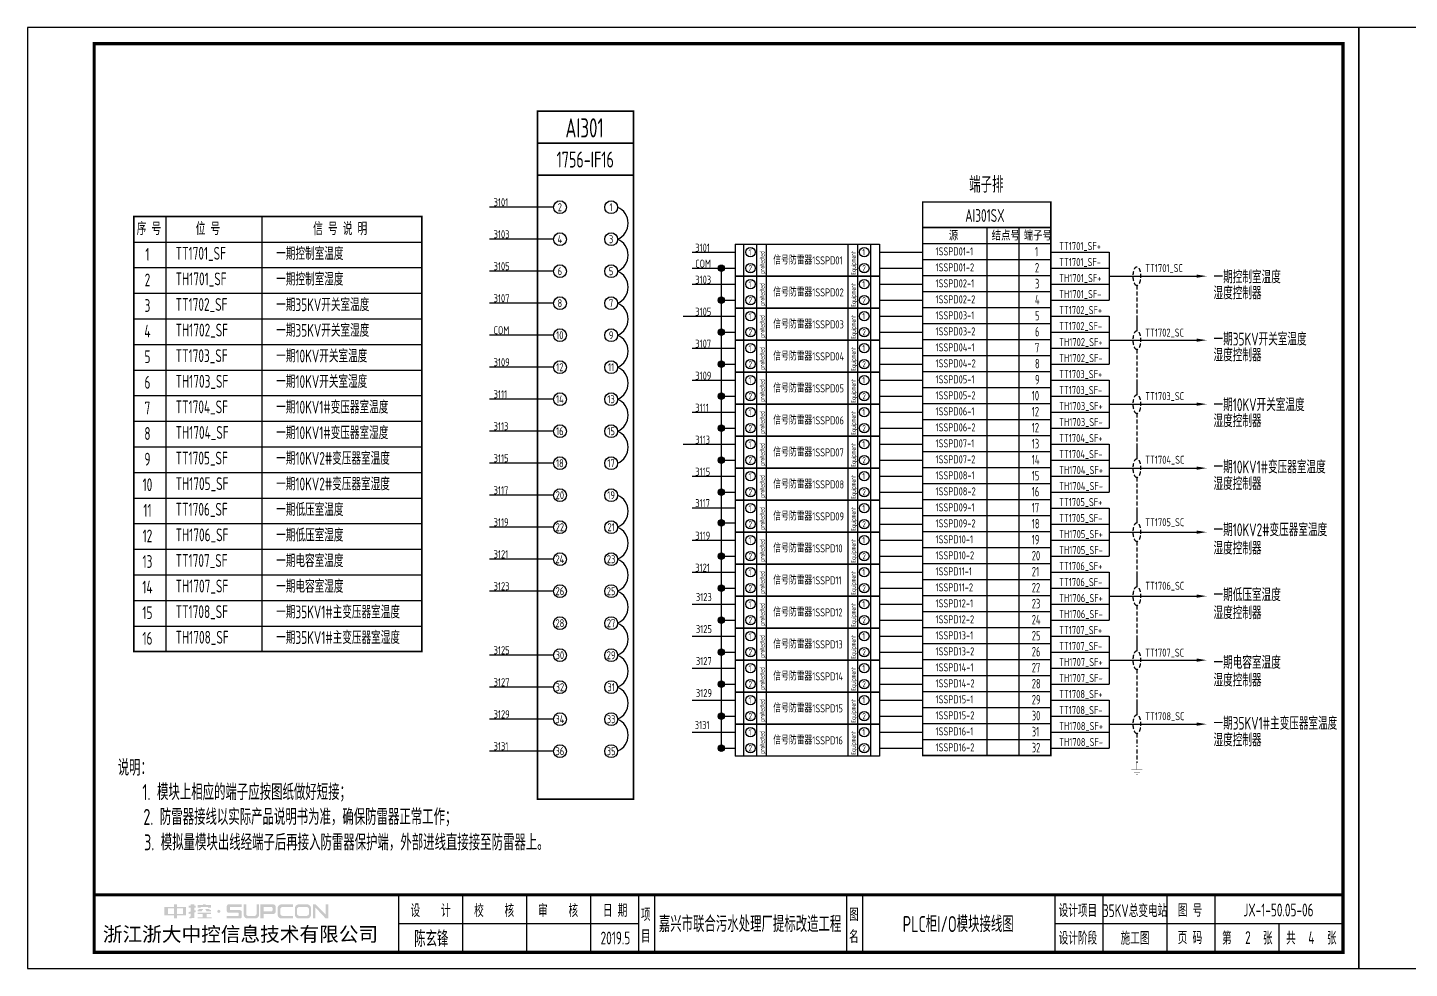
# Model space of a CAD drawing. Header units: millimetres. Extents: x 30557 to 235556, y -116603 to -73383.
# Drawn here: x 206450 to 210765, y -83245 to -80305 of the extents above; entities that cross this region are included whole.
import ezdxf
from ezdxf.enums import TextEntityAlignment as Align

# ---------------------------------------------------------------- set-up
doc = ezdxf.new("R2010")
doc.units = ezdxf.units.MM
doc.linetypes.add('DASHED2', pattern=[0.375, 0.25, -0.125])
doc.layers.add('1', color=3, linetype='Continuous')
doc.layers.add('符号层', color=3, linetype='Continuous')
doc.layers.add('_Drawing', color=7, linetype='Continuous', lineweight=25)
doc.styles.add('supcon', font='sceie.shx', dxfattribs={"width": 0.75, "height": 40, "bigfont": 'sceic.shx'})
doc.styles.add('Title', font='', dxfattribs={"height": 45})
doc.styles.get('Title').set_extended_font_data('SimHei')

# ---------------------------------------------------------------- blocks, each defined once
blk = doc.blocks.new('中控·SUPCON')
at = {"linetype": 'Continuous'}
h = blk.add_hatch(color=2, dxfattribs=at)
h.dxf.hatch_style = 1
h.paths.add_polyline_path([(34, 33), (20, 33), (20, 37), (15, 37), (15, 36), (15, 33), (0, 33), (0, 20), (13, 20), (15, 20), (15, 15), (20, 15), (20, 20), (22, 20), (34, 20)])
h.paths.add_polyline_path([(20, 30), (20, 31), (29, 31), (29, 22), (20, 22)], flags=16)
h.paths.add_polyline_path([(15, 30), (15, 22), (6, 22), (6, 31), (15, 31)], flags=16)
h.paths.add_polyline_path([(47, 32), (49, 32), (49, 35), (47, 35), (47, 37), (41, 37), (41, 35), (38, 35), (38, 32), (41, 32), (41, 25.8), (38, 25), (38, 22), (41, 22.8), (41, 18.3), (39, 17), (39, 15), (47, 16), (47, 24.5), (49, 25), (49, 28), (47, 27.5)])
h.paths.add_polyline_path([(61, 30), (55, 30), (52, 28), (52, 26), (58, 26)])
h.paths.add_polyline_path([(73, 28), (71, 28), (70, 30), (64, 30), (66, 26), (73, 26)])
h.paths.add_polyline_path([(73, 36), (64.6, 36), (64.6, 37), (60.4, 37), (60.4, 36), (52, 36), (52, 32), (56.8, 32), (56.8, 33.1), (68.2, 33.1), (68.2, 32), (73, 32)])
h.paths.add_polyline_path([(66, 22), (73, 22), (73, 24), (52, 24), (52, 22), (60, 22), (60, 17), (52, 17), (52, 15), (74, 15), (74, 17), (66, 17)])
h.paths.add_polyline_path([(82.7, 26.1, 1), (87.6, 26.1, 1)])
h.paths.add_polyline_path([(118, 28), (103.5, 28, -0.414214), (102.5, 29), (102.5, 32, -0.414214), (103.5, 33), (121, 33), (121, 37), (100.5, 37, 0.414214), (97.5, 34), (97.5, 27, 0.414214), (100.5, 24), (115, 24, -0.414214), (116, 23), (116, 20, -0.414214), (115, 19), (97.5, 19), (97.5, 15), (118, 15, 0.414214), (121, 18), (121, 25, 0.414214)])
h.paths.add_polyline_path([(128, 37), (124, 37), (124, 36), (124, 21, 0.414214), (130, 15), (142, 15, 0.414214), (148, 21), (148, 37), (144, 37), (144, 22, -0.414214), (141, 19), (131, 19, -0.414214), (128, 22)])
h.paths.add_polyline_path([(174, 26), (174, 33, 0.414214), (170, 37), (150, 37), (150, 36), (150, 15), (155, 15), (155, 22), (170, 22, 0.414214)])
h.paths.add_polyline_path([(167, 26), (155, 26), (155, 33), (167, 33, -0.414214), (169, 31), (169, 28, -0.414214)], flags=16)
h.paths.add_polyline_path([(201, 19), (185, 19, -0.414214), (181, 23), (181, 29, -0.414214), (185, 33), (201, 33), (201, 37), (183, 37, 0.414214), (177, 31), (177, 21, 0.414214), (183, 15), (201, 15)])
h.paths.add_polyline_path([(229, 21), (229, 31, 0.414214), (223, 37), (210, 37, 0.414214), (204, 31), (204, 21, 0.414214), (210, 15), (223, 15, 0.414214)])
h.paths.add_polyline_path([(207, 23), (207, 29, -0.414214), (211, 33), (222, 33, -0.414214), (226, 29), (226, 23, -0.414214), (222, 19), (211, 19, -0.414214)], flags=16)
h.paths.add_polyline_path([(236, 32.1), (252, 15), (256, 15), (256, 37), (252, 37), (252, 21), (236, 37), (232, 37), (232, 36), (232, 15), (236, 15)])
h = blk.add_hatch(color=2, dxfattribs=at)
h.dxf.hatch_style = 1
h.paths.add_polyline_path([(34, 33), (20, 33), (20, 37), (15, 37), (15, 36), (15, 33), (0, 33), (0, 20), (13, 20), (15, 20), (15, 15), (20, 15), (20, 20), (22, 20), (34, 20)])
h.paths.add_polyline_path([(20, 30), (20, 31), (29, 31), (29, 22), (20, 22)], flags=16)
h.paths.add_polyline_path([(15, 30), (15, 22), (6, 22), (6, 31), (15, 31)], flags=16)
h.paths.add_polyline_path([(47, 32), (49, 32), (49, 35), (47, 35), (47, 37), (41, 37), (41, 35), (38, 35), (38, 32), (41, 32), (41, 25.8), (38, 25), (38, 22), (41, 22.8), (41, 18.3), (39, 17), (39, 15), (47, 16), (47, 24.5), (49, 25), (49, 28), (47, 27.5)])
h.paths.add_polyline_path([(61, 30), (55, 30), (52, 28), (52, 26), (58, 26)])
h.paths.add_polyline_path([(73, 28), (71, 28), (70, 30), (64, 30), (66, 26), (73, 26)])
h.paths.add_polyline_path([(73, 36), (64.6, 36), (64.6, 37), (60.4, 37), (60.4, 36), (52, 36), (52, 32), (56.8, 32), (56.8, 33.1), (68.2, 33.1), (68.2, 32), (73, 32)])
h.paths.add_polyline_path([(66, 22), (73, 22), (73, 24), (52, 24), (52, 22), (60, 22), (60, 17), (52, 17), (52, 15), (74, 15), (74, 17), (66, 17)])
h.paths.add_polyline_path([(82.7, 26.1, 1), (87.6, 26.1, 1)])
h.paths.add_polyline_path([(118, 28), (103.5, 28, -0.414214), (102.5, 29), (102.5, 32, -0.414214), (103.5, 33), (121, 33), (121, 37), (100.5, 37, 0.414214), (97.5, 34), (97.5, 27, 0.414214), (100.5, 24), (115, 24, -0.414214), (116, 23), (116, 20, -0.414214), (115, 19), (97.5, 19), (97.5, 15), (118, 15, 0.414214), (121, 18), (121, 25, 0.414214)])
h.paths.add_polyline_path([(128, 37), (124, 37), (124, 36), (124, 21, 0.414214), (130, 15), (142, 15, 0.414214), (148, 21), (148, 37), (144, 37), (144, 22, -0.414214), (141, 19), (131, 19, -0.414214), (128, 22)])
h.paths.add_polyline_path([(174, 26), (174, 33, 0.414214), (170, 37), (150, 37), (150, 36), (150, 15), (155, 15), (155, 22), (170, 22, 0.414214)])
h.paths.add_polyline_path([(167, 26), (155, 26), (155, 33), (167, 33, -0.414214), (169, 31), (169, 28, -0.414214)], flags=16)
h.paths.add_polyline_path([(201, 19), (185, 19, -0.414214), (181, 23), (181, 29, -0.414214), (185, 33), (201, 33), (201, 37), (183, 37, 0.414214), (177, 31), (177, 21, 0.414214), (183, 15), (201, 15)])
h.paths.add_polyline_path([(229, 21), (229, 31, 0.414214), (223, 37), (210, 37, 0.414214), (204, 31), (204, 21, 0.414214), (210, 15), (223, 15, 0.414214)])
h.paths.add_polyline_path([(207, 23), (207, 29, -0.414214), (211, 33), (222, 33, -0.414214), (226, 29), (226, 23, -0.414214), (222, 19), (211, 19, -0.414214)], flags=16)
h.paths.add_polyline_path([(236, 32.1), (252, 15), (256, 15), (256, 37), (252, 37), (252, 21), (236, 37), (232, 37), (232, 36), (232, 15), (236, 15)])
h = blk.add_hatch(color=2, dxfattribs=at)
h.dxf.hatch_style = 1
h.paths.add_polyline_path([(34, 33), (20, 33), (20, 37), (15, 37), (15, 36), (15, 33), (0, 33), (0, 20), (13, 20), (15, 20), (15, 15), (20, 15), (20, 20), (22, 20), (34, 20)])
h.paths.add_polyline_path([(20, 30), (20, 31), (29, 31), (29, 22), (20, 22)], flags=16)
h.paths.add_polyline_path([(15, 30), (15, 22), (6, 22), (6, 31), (15, 31)], flags=16)
h.paths.add_polyline_path([(47, 32), (49, 32), (49, 35), (47, 35), (47, 37), (41, 37), (41, 35), (38, 35), (38, 32), (41, 32), (41, 25.8), (38, 25), (38, 22), (41, 22.8), (41, 18.3), (39, 17), (39, 15), (47, 16), (47, 24.5), (49, 25), (49, 28), (47, 27.5)])
h.paths.add_polyline_path([(61, 30), (55, 30), (52, 28), (52, 26), (58, 26)])
h.paths.add_polyline_path([(73, 28), (71, 28), (70, 30), (64, 30), (66, 26), (73, 26)])
h.paths.add_polyline_path([(73, 36), (64.6, 36), (64.6, 37), (60.4, 37), (60.4, 36), (52, 36), (52, 32), (56.8, 32), (56.8, 33.1), (68.2, 33.1), (68.2, 32), (73, 32)])
h.paths.add_polyline_path([(66, 22), (73, 22), (73, 24), (52, 24), (52, 22), (60, 22), (60, 17), (52, 17), (52, 15), (74, 15), (74, 17), (66, 17)])
h.paths.add_polyline_path([(82.7, 26.1, 1), (87.6, 26.1, 1)])
h.paths.add_polyline_path([(118, 28), (103.5, 28, -0.414214), (102.5, 29), (102.5, 32, -0.414214), (103.5, 33), (121, 33), (121, 37), (100.5, 37, 0.414214), (97.5, 34), (97.5, 27, 0.414214), (100.5, 24), (115, 24, -0.414214), (116, 23), (116, 20, -0.414214), (115, 19), (97.5, 19), (97.5, 15), (118, 15, 0.414214), (121, 18), (121, 25, 0.414214)])
h.paths.add_polyline_path([(128, 37), (124, 37), (124, 36), (124, 21, 0.414214), (130, 15), (142, 15, 0.414214), (148, 21), (148, 37), (144, 37), (144, 22, -0.414214), (141, 19), (131, 19, -0.414214), (128, 22)])
h.paths.add_polyline_path([(174, 26), (174, 33, 0.414214), (170, 37), (150, 37), (150, 36), (150, 15), (155, 15), (155, 22), (170, 22, 0.414214)])
h.paths.add_polyline_path([(167, 26), (155, 26), (155, 33), (167, 33, -0.414214), (169, 31), (169, 28, -0.414214)], flags=16)
h.paths.add_polyline_path([(201, 19), (185, 19, -0.414214), (181, 23), (181, 29, -0.414214), (185, 33), (201, 33), (201, 37), (183, 37, 0.414214), (177, 31), (177, 21, 0.414214), (183, 15), (201, 15)])
h.paths.add_polyline_path([(229, 21), (229, 31, 0.414214), (223, 37), (210, 37, 0.414214), (204, 31), (204, 21, 0.414214), (210, 15), (223, 15, 0.414214)])
h.paths.add_polyline_path([(207, 23), (207, 29, -0.414214), (211, 33), (222, 33, -0.414214), (226, 29), (226, 23, -0.414214), (222, 19), (211, 19, -0.414214)], flags=16)
h.paths.add_polyline_path([(236, 32.1), (252, 15), (256, 15), (256, 37), (252, 37), (252, 21), (236, 37), (232, 37), (232, 36), (232, 15), (236, 15)])
h = blk.add_hatch(color=2, dxfattribs=at)
h.dxf.hatch_style = 1
h.paths.add_polyline_path([(34, 33), (20, 33), (20, 37), (15, 37), (15, 36), (15, 33), (0, 33), (0, 20), (13, 20), (15, 20), (15, 15), (20, 15), (20, 20), (22, 20), (34, 20)])
h.paths.add_polyline_path([(20, 30), (20, 31), (29, 31), (29, 22), (20, 22)], flags=16)
h.paths.add_polyline_path([(15, 30), (15, 22), (6, 22), (6, 31), (15, 31)], flags=16)
h.paths.add_polyline_path([(47, 32), (49, 32), (49, 35), (47, 35), (47, 37), (41, 37), (41, 35), (38, 35), (38, 32), (41, 32), (41, 25.8), (38, 25), (38, 22), (41, 22.8), (41, 18.3), (39, 17), (39, 15), (47, 16), (47, 24.5), (49, 25), (49, 28), (47, 27.5)])
h.paths.add_polyline_path([(61, 30), (55, 30), (52, 28), (52, 26), (58, 26)])
h.paths.add_polyline_path([(73, 28), (71, 28), (70, 30), (64, 30), (66, 26), (73, 26)])
h.paths.add_polyline_path([(73, 36), (64.6, 36), (64.6, 37), (60.4, 37), (60.4, 36), (52, 36), (52, 32), (56.8, 32), (56.8, 33.1), (68.2, 33.1), (68.2, 32), (73, 32)])
h.paths.add_polyline_path([(66, 22), (73, 22), (73, 24), (52, 24), (52, 22), (60, 22), (60, 17), (52, 17), (52, 15), (74, 15), (74, 17), (66, 17)])
h.paths.add_polyline_path([(82.7, 26.1, 1), (87.6, 26.1, 1)])
h.paths.add_polyline_path([(118, 28), (103.5, 28, -0.414214), (102.5, 29), (102.5, 32, -0.414214), (103.5, 33), (121, 33), (121, 37), (100.5, 37, 0.414214), (97.5, 34), (97.5, 27, 0.414214), (100.5, 24), (115, 24, -0.414214), (116, 23), (116, 20, -0.414214), (115, 19), (97.5, 19), (97.5, 15), (118, 15, 0.414214), (121, 18), (121, 25, 0.414214)])
h.paths.add_polyline_path([(128, 37), (124, 37), (124, 36), (124, 21, 0.414214), (130, 15), (142, 15, 0.414214), (148, 21), (148, 37), (144, 37), (144, 22, -0.414214), (141, 19), (131, 19, -0.414214), (128, 22)])
h.paths.add_polyline_path([(174, 26), (174, 33, 0.414214), (170, 37), (150, 37), (150, 36), (150, 15), (155, 15), (155, 22), (170, 22, 0.414214)])
h.paths.add_polyline_path([(167, 26), (155, 26), (155, 33), (167, 33, -0.414214), (169, 31), (169, 28, -0.414214)], flags=16)
h.paths.add_polyline_path([(201, 19), (185, 19, -0.414214), (181, 23), (181, 29, -0.414214), (185, 33), (201, 33), (201, 37), (183, 37, 0.414214), (177, 31), (177, 21, 0.414214), (183, 15), (201, 15)])
h.paths.add_polyline_path([(229, 21), (229, 31, 0.414214), (223, 37), (210, 37, 0.414214), (204, 31), (204, 21, 0.414214), (210, 15), (223, 15, 0.414214)])
h.paths.add_polyline_path([(207, 23), (207, 29, -0.414214), (211, 33), (222, 33, -0.414214), (226, 29), (226, 23, -0.414214), (222, 19), (211, 19, -0.414214)], flags=16)
h.paths.add_polyline_path([(236, 32.1), (252, 15), (256, 15), (256, 37), (252, 37), (252, 21), (236, 37), (232, 37), (232, 36), (232, 15), (236, 15)])
h = blk.add_hatch(color=2, dxfattribs=at)
h.dxf.hatch_style = 1
h.paths.add_polyline_path([(34, 33), (20, 33), (20, 37), (15, 37), (15, 36), (15, 33), (0, 33), (0, 20), (13, 20), (15, 20), (15, 15), (20, 15), (20, 20), (22, 20), (34, 20)])
h.paths.add_polyline_path([(20, 30), (20, 31), (29, 31), (29, 22), (20, 22)], flags=16)
h.paths.add_polyline_path([(15, 30), (15, 22), (6, 22), (6, 31), (15, 31)], flags=16)
h.paths.add_polyline_path([(47, 32), (49, 32), (49, 35), (47, 35), (47, 37), (41, 37), (41, 35), (38, 35), (38, 32), (41, 32), (41, 25.8), (38, 25), (38, 22), (41, 22.8), (41, 18.3), (39, 17), (39, 15), (47, 16), (47, 24.5), (49, 25), (49, 28), (47, 27.5)])
h.paths.add_polyline_path([(61, 30), (55, 30), (52, 28), (52, 26), (58, 26)])
h.paths.add_polyline_path([(73, 28), (71, 28), (70, 30), (64, 30), (66, 26), (73, 26)])
h.paths.add_polyline_path([(73, 36), (64.6, 36), (64.6, 37), (60.4, 37), (60.4, 36), (52, 36), (52, 32), (56.8, 32), (56.8, 33.1), (68.2, 33.1), (68.2, 32), (73, 32)])
h.paths.add_polyline_path([(66, 22), (73, 22), (73, 24), (52, 24), (52, 22), (60, 22), (60, 17), (52, 17), (52, 15), (74, 15), (74, 17), (66, 17)])
h.paths.add_polyline_path([(82.7, 26.1, 1), (87.6, 26.1, 1)])
h.paths.add_polyline_path([(118, 28), (103.5, 28, -0.414214), (102.5, 29), (102.5, 32, -0.414214), (103.5, 33), (121, 33), (121, 37), (100.5, 37, 0.414214), (97.5, 34), (97.5, 27, 0.414214), (100.5, 24), (115, 24, -0.414214), (116, 23), (116, 20, -0.414214), (115, 19), (97.5, 19), (97.5, 15), (118, 15, 0.414214), (121, 18), (121, 25, 0.414214)])
h.paths.add_polyline_path([(128, 37), (124, 37), (124, 36), (124, 21, 0.414214), (130, 15), (142, 15, 0.414214), (148, 21), (148, 37), (144, 37), (144, 22, -0.414214), (141, 19), (131, 19, -0.414214), (128, 22)])
h.paths.add_polyline_path([(174, 26), (174, 33, 0.414214), (170, 37), (150, 37), (150, 36), (150, 15), (155, 15), (155, 22), (170, 22, 0.414214)])
h.paths.add_polyline_path([(167, 26), (155, 26), (155, 33), (167, 33, -0.414214), (169, 31), (169, 28, -0.414214)], flags=16)
h.paths.add_polyline_path([(201, 19), (185, 19, -0.414214), (181, 23), (181, 29, -0.414214), (185, 33), (201, 33), (201, 37), (183, 37, 0.414214), (177, 31), (177, 21, 0.414214), (183, 15), (201, 15)])
h.paths.add_polyline_path([(229, 21), (229, 31, 0.414214), (223, 37), (210, 37, 0.414214), (204, 31), (204, 21, 0.414214), (210, 15), (223, 15, 0.414214)])
h.paths.add_polyline_path([(207, 23), (207, 29, -0.414214), (211, 33), (222, 33, -0.414214), (226, 29), (226, 23, -0.414214), (222, 19), (211, 19, -0.414214)], flags=16)
h.paths.add_polyline_path([(236, 32.1), (252, 15), (256, 15), (256, 37), (252, 37), (252, 21), (236, 37), (232, 37), (232, 36), (232, 15), (236, 15)])
h = blk.add_hatch(color=2, dxfattribs=at)
h.dxf.hatch_style = 1
h.paths.add_polyline_path([(34, 33), (20, 33), (20, 37), (15, 37), (15, 36), (15, 33), (0, 33), (0, 20), (13, 20), (15, 20), (15, 15), (20, 15), (20, 20), (22, 20), (34, 20)])
h.paths.add_polyline_path([(20, 30), (20, 31), (29, 31), (29, 22), (20, 22)], flags=16)
h.paths.add_polyline_path([(15, 30), (15, 22), (6, 22), (6, 31), (15, 31)], flags=16)
h.paths.add_polyline_path([(47, 32), (49, 32), (49, 35), (47, 35), (47, 37), (41, 37), (41, 35), (38, 35), (38, 32), (41, 32), (41, 25.8), (38, 25), (38, 22), (41, 22.8), (41, 18.3), (39, 17), (39, 15), (47, 16), (47, 24.5), (49, 25), (49, 28), (47, 27.5)])
h.paths.add_polyline_path([(61, 30), (55, 30), (52, 28), (52, 26), (58, 26)])
h.paths.add_polyline_path([(73, 28), (71, 28), (70, 30), (64, 30), (66, 26), (73, 26)])
h.paths.add_polyline_path([(73, 36), (64.6, 36), (64.6, 37), (60.4, 37), (60.4, 36), (52, 36), (52, 32), (56.8, 32), (56.8, 33.1), (68.2, 33.1), (68.2, 32), (73, 32)])
h.paths.add_polyline_path([(66, 22), (73, 22), (73, 24), (52, 24), (52, 22), (60, 22), (60, 17), (52, 17), (52, 15), (74, 15), (74, 17), (66, 17)])
h.paths.add_polyline_path([(82.7, 26.1, 1), (87.6, 26.1, 1)])
h.paths.add_polyline_path([(118, 28), (103.5, 28, -0.414214), (102.5, 29), (102.5, 32, -0.414214), (103.5, 33), (121, 33), (121, 37), (100.5, 37, 0.414214), (97.5, 34), (97.5, 27, 0.414214), (100.5, 24), (115, 24, -0.414214), (116, 23), (116, 20, -0.414214), (115, 19), (97.5, 19), (97.5, 15), (118, 15, 0.414214), (121, 18), (121, 25, 0.414214)])
h.paths.add_polyline_path([(128, 37), (124, 37), (124, 36), (124, 21, 0.414214), (130, 15), (142, 15, 0.414214), (148, 21), (148, 37), (144, 37), (144, 22, -0.414214), (141, 19), (131, 19, -0.414214), (128, 22)])
h.paths.add_polyline_path([(174, 26), (174, 33, 0.414214), (170, 37), (150, 37), (150, 36), (150, 15), (155, 15), (155, 22), (170, 22, 0.414214)])
h.paths.add_polyline_path([(167, 26), (155, 26), (155, 33), (167, 33, -0.414214), (169, 31), (169, 28, -0.414214)], flags=16)
h.paths.add_polyline_path([(201, 19), (185, 19, -0.414214), (181, 23), (181, 29, -0.414214), (185, 33), (201, 33), (201, 37), (183, 37, 0.414214), (177, 31), (177, 21, 0.414214), (183, 15), (201, 15)])
h.paths.add_polyline_path([(229, 21), (229, 31, 0.414214), (223, 37), (210, 37, 0.414214), (204, 31), (204, 21, 0.414214), (210, 15), (223, 15, 0.414214)])
h.paths.add_polyline_path([(207, 23), (207, 29, -0.414214), (211, 33), (222, 33, -0.414214), (226, 29), (226, 23, -0.414214), (222, 19), (211, 19, -0.414214)], flags=16)
h.paths.add_polyline_path([(236, 32.1), (252, 15), (256, 15), (256, 37), (252, 37), (252, 21), (236, 37), (232, 37), (232, 36), (232, 15), (236, 15)])
blk = doc.blocks.new('supcon图框')
at = {"linetype": 'Continuous'}
for p, q in [((6145.7, 4361.7), (1987.7, 4361.7)), ((1987.7, 4361.7), (1987.7, 1421.7)), ((6145.7, 1421.7), (6145.7, 4361.7)), ((1987.7, 1421.7), (6145.7, 1421.7))]:
    blk.add_line(p, q, dxfattribs=at)
for p, q in [((3145.7, 1651.7), (3145.7, 1471.7)), ((3345.7, 1651.7), (3345.7, 1471.7)), ((3545.7, 1651.7), (3545.7, 1471.7)), ((3745.7, 1651.7), (3745.7, 1471.7)), ((3895.7, 1651.7), (3895.7, 1471.7)), ((3945.7, 1651.7), (3945.7, 1471.7)), ((4545.7, 1651.7), (4545.7, 1471.7)), ((4595.7, 1651.7), (4595.7, 1471.7)), ((5195.7, 1651.7), (5195.7, 1471.7)), ((5345.7, 1651.7), (5345.7, 1471.7)), ((5545.7, 1651.7), (5545.7, 1471.7)), ((5695.7, 1651.7), (5695.7, 1471.7)), ((3145.7, 1561.7), (3895.7, 1561.7)), ((5195.7, 1561.7), (6095.7, 1561.7)), ((5895.7, 1561.7), (5895.7, 1471.7))]:
    blk.add_line(p, q)
at = {"linetype": 'Continuous', "const_width": 10}
blk.add_lwpolyline([(2195.7, 4311.7), (6095.7, 4311.7), (6095.7, 1471.7), (2195.7, 1471.7)], close=True, dxfattribs=at)
blk.add_lwpolyline([(2195.7, 1651.7), (6095.7, 1651.7)], dxfattribs=at)
at = {"linetype": 'Continuous', "xscale": 2, "yscale": 2, "zscale": 2}
blk.add_blockref('中控·SUPCON', (2414.6, 1547.7), dxfattribs=at)
at = {"style": 'supcon', "width": 0.75}
for s, p in [('设    计', (3246.2, 1604.2)), ('校    核', (3444.8, 1604.2)), ('审    核', (3644.5, 1604.2)), ('日 期', (3822.5, 1604.2)), ('项', (3918.2, 1590.7)), ('图', (4568.2, 1590.7)), ('设计项目', (5268, 1604.2)), ('图 号', (5618, 1604.2)), ('目', (3918.2, 1522.9)), ('名', (4568.2, 1522.9)), ('设计阶段', (5268, 1518.1)), ('施工图', (5446.5, 1518.1)), ('页 码', (5618, 1518.1)), ('第      张', (5797, 1518.1)), ('共      张', (5997, 1518.1))]:
    blk.add_text(s, height=40, dxfattribs=at).set_placement(p, align=Align.MIDDLE)
at = {"style": 'Title'}
blk.add_text('浙江浙大中控信息技术有限公司', height=45, dxfattribs=at).set_placement((2222.8, 1506.2))
blk = doc.blocks.new('1756-IF16')
at = {"linetype": 'Continuous'}
for p, q in [((13051, 13529.7), (12851, 13529.7)), ((13051, 13429.7), (12851, 13429.7)), ((13051, 13329.7), (12851, 13329.7)), ((13051, 13229.7), (12851, 13229.7)), ((13051, 13129.7), (12851, 13129.7)), ((13051, 13029.7), (12851, 13029.7)), ((13051, 12929.7), (12851, 12929.7)), ((13051, 12829.7), (12851, 12829.7)), ((13051, 12729.7), (12851, 12729.7)), ((13051, 12629.7), (12851, 12629.7)), ((13051, 12529.7), (12851, 12529.7)), ((13051, 12429.7), (12851, 12429.7)), ((13051, 12329.7), (12851, 12329.7)), ((13051, 12129.7), (12851, 12129.7)), ((13051, 12029.7), (12851, 12029.7)), ((13051, 11929.7), (12851, 11929.7)), ((13051, 11829.7), (12851, 11829.7))]:
    blk.add_line(p, q, dxfattribs=at)
at = {"linetype": 'Continuous', "const_width": 5}
blk.add_lwpolyline([(13001, 13829.7), (13301, 13829.7), (13301, 11679.7), (13001, 11679.7)], close=True, dxfattribs=at)
for points in [[(13001, 13729.7), (13301, 13729.7)], [(13001, 13629.7), (13301, 13629.7)]]:
    blk.add_lwpolyline(points, dxfattribs=at)
at = {"lineweight": -3}
for centre in [(13071, 13529.7), (13231, 13529.7), (13071, 13429.7), (13231, 13429.7), (13071, 13329.7), (13231, 13329.7), (13071, 13229.7), (13231, 13229.7), (13071, 13129.7), (13231, 13129.7), (13071, 13029.7), (13231, 13029.7), (13071, 12929.7), (13231, 12929.7), (13071, 12829.7), (13231, 12829.7), (13071, 12729.7), (13231, 12729.7), (13071, 12629.7), (13231, 12629.7), (13071, 12529.7), (13231, 12529.7), (13071, 12429.7), (13231, 12429.7), (13071, 12329.7), (13231, 12329.7), (13071, 12229.7), (13231, 12229.7), (13071, 12129.7), (13231, 12129.7), (13071, 12029.7), (13231, 12029.7), (13071, 11929.7), (13231, 11929.7), (13071, 11829.7), (13231, 11829.7)]:
    blk.add_circle(centre, 20, dxfattribs=at)
at = {"color": 2, "linetype": 'Continuous'}
for centre in [(13229.6, 13479.7), (13229.6, 13379.7), (13229.6, 13279.7), (13229.6, 13179.7), (13229.6, 13079.7), (13229.6, 12979.7), (13229.6, 12879.7), (13229.6, 12779.7), (13229.6, 12579.7), (13229.6, 12479.7), (13229.6, 12379.7), (13229.6, 12279.7), (13229.6, 12179.7), (13229.6, 12079.7), (13229.6, 11979.7), (13229.6, 11879.7)]:
    blk.add_arc(centre, 54.4, 293.2371, 66.7629, dxfattribs=at)
at = {"color": 7, "style": 'supcon', "width": 0.75}
blk.add_text('1756-IF16', height=50, dxfattribs=at).set_placement((13150.1, 13678.7), align=Align.MIDDLE)
at = {"style": 'supcon', "width": 0.75}
for s, p in [('2', (13070.8, 13529.7)), ('1', (13230.8, 13529.7)), ('4', (13070.8, 13429.7)), ('3', (13230.8, 13429.7)), ('6', (13070.8, 13329.7)), ('5', (13230.8, 13329.7)), ('8', (13070.8, 13229.7)), ('7', (13230.8, 13229.7)), ('10', (13070.8, 13129.7)), ('9', (13230.8, 13129.7)), ('12', (13070.8, 13029.7)), ('11', (13230.8, 13029.7)), ('14', (13070.8, 12929.7)), ('13', (13230.8, 12929.7)), ('16', (13070.8, 12829.7)), ('15', (13230.8, 12829.7)), ('18', (13070.8, 12729.7)), ('17', (13230.8, 12729.7)), ('20', (13070.8, 12629.7)), ('19', (13230.8, 12629.7)), ('22', (13070.8, 12529.7)), ('21', (13230.8, 12529.7)), ('24', (13070.8, 12429.7)), ('23', (13230.8, 12429.7)), ('26', (13070.8, 12329.7)), ('25', (13230.8, 12329.7)), ('28', (13070.8, 12229.7)), ('27', (13230.8, 12229.7)), ('30', (13070.8, 12129.7)), ('29', (13230.8, 12129.7)), ('32', (13070.8, 12029.7)), ('31', (13230.8, 12029.7)), ('34', (13070.8, 11929.7)), ('33', (13230.8, 11929.7)), ('36', (13070.8, 11829.7)), ('35', (13230.8, 11829.7))]:
    blk.add_text(s, height=25, dxfattribs=at).set_placement(p, align=Align.MIDDLE)
blk = doc.blocks.new('AI端子接线表')
at = {"lineweight": -3}
for p, q in [((20305.1, 13539.7), (20305.1, 11889.7)), ((20405.1, 13539.7), (20405.1, 11889.7)), ((20105.1, 13489.7), (20505.1, 13489.7)), ((20105.1, 13439.7), (20505.1, 13439.7)), ((20105.1, 13389.7), (20505.1, 13389.7)), ((20105.1, 13339.7), (20505.1, 13339.7)), ((20105.1, 13289.7), (20505.1, 13289.7)), ((20105.1, 13239.7), (20505.1, 13239.7)), ((20105.1, 13189.7), (20505.1, 13189.7)), ((20105.1, 13139.7), (20505.1, 13139.7)), ((20105.1, 13089.7), (20505.1, 13089.7)), ((20105.1, 13039.7), (20505.1, 13039.7)), ((20105.1, 12989.7), (20505.1, 12989.7)), ((20105.1, 12939.7), (20505.1, 12939.7)), ((20105.1, 12889.7), (20505.1, 12889.7)), ((20105.1, 12839.7), (20505.1, 12839.7)), ((20105.1, 12789.7), (20505.1, 12789.7)), ((20105.1, 12739.7), (20505.1, 12739.7)), ((20105.1, 12689.7), (20505.1, 12689.7)), ((20105.1, 12639.7), (20505.1, 12639.7)), ((20105.1, 12589.7), (20505.1, 12589.7)), ((20105.1, 12539.7), (20505.1, 12539.7)), ((20105.1, 12489.7), (20505.1, 12489.7)), ((20105.1, 12439.7), (20505.1, 12439.7)), ((20105.1, 12389.7), (20505.1, 12389.7)), ((20105.1, 12339.7), (20505.1, 12339.7)), ((20105.1, 12289.7), (20505.1, 12289.7)), ((20105.1, 12239.7), (20505.1, 12239.7)), ((20105.1, 12189.7), (20505.1, 12189.7)), ((20105.1, 12139.7), (20505.1, 12139.7)), ((20105.1, 12089.7), (20505.1, 12089.7)), ((20105.1, 12039.7), (20505.1, 12039.7)), ((20105.1, 11989.7), (20505.1, 11989.7)), ((20105.1, 11939.7), (20505.1, 11939.7))]:
    blk.add_line(p, q, dxfattribs=at)
at = {"lineweight": -3, "const_width": 5}
blk.add_lwpolyline([(20105.1, 13619.7), (20105.1, 11889.7), (20505.1, 11889.7), (20505.1, 13619.7)], close=True, dxfattribs=at)
blk.add_lwpolyline([(20105.1, 13539.7), (20505.1, 13539.7)], dxfattribs=at)
at = {"color": 7, "style": 'supcon', "width": 0.75}
for s, p in [('源', (20186.9, 13499.5)), ('结点号', (20320.7, 13499.5)), ('端子号', (20420.8, 13499.5)), ('1', (20455.9, 13449.5)), ('2', (20455.9, 13399.5)), ('3', (20455.9, 13349.5)), ('4', (20455.9, 13299.5)), ('5', (20455.9, 13249.5)), ('6', (20455.9, 13199.5)), ('7', (20455.9, 13149.5)), ('8', (20455.9, 13099.5)), ('9', (20455.9, 13049.5)), ('10', (20445.9, 12999.5)), ('12', (20445.9, 12949.5)), ('12', (20445.9, 12899.5)), ('13', (20445.9, 12849.5)), ('14', (20445.9, 12799.5)), ('15', (20445.9, 12749.5)), ('16', (20445.9, 12699.5)), ('17', (20445.9, 12649.5)), ('18', (20445.9, 12599.5)), ('19', (20445.9, 12549.5)), ('20', (20445.9, 12499.5)), ('21', (20445.9, 12449.5)), ('22', (20445.9, 12399.5)), ('23', (20445.9, 12349.5)), ('24', (20445.9, 12299.5)), ('25', (20445.9, 12249.5)), ('26', (20445.9, 12199.5)), ('27', (20445.9, 12149.5)), ('28', (20445.9, 12099.5)), ('29', (20445.9, 12049.5)), ('30', (20445.9, 11999.5)), ('31', (20445.9, 11949.5)), ('32', (20445.9, 11899.5))]:
    blk.add_text(s, height=30, dxfattribs=at).set_placement(p)
blk = doc.blocks.new('信号防雷接线')
at = {"linetype": 'Continuous'}
for p, q in [((19158.5, -5001.2), (19608.5, -5001.2)), ((19158.5, -5001.2), (19158.5, -5101.2)), ((19184.9, -5101.2), (19184.9, -5001.2)), ((19225.7, -5101.2), (19225.7, -5001.2)), ((19256.2, -5101.2), (19256.2, -5001.2)), ((19510.9, -5101.2), (19510.9, -5001.2)), ((19541.4, -5101.2), (19541.4, -5001.2)), ((19582.2, -5101.2), (19582.2, -5001.2)), ((19608.5, -5001.2), (19608.5, -5101.2)), ((19608.5, -5101.2), (19158.5, -5101.2))]:
    blk.add_line(p, q, dxfattribs=at)
for centre in [(19205.9, -5026.2), (19561.2, -5026.2), (19205.9, -5076.2), (19561.2, -5076.2)]:
    blk.add_circle(centre, 15, dxfattribs=at)
at = {"layer": '1', "color": 7, "style": 'supcon', "width": 0.75}
for s, p in [("1'", (19200.1, -5036.4)), ('1', (19555.4, -5036.4)), ("2'", (19200.1, -5086.4)), ('2', (19555.4, -5086.4))]:
    blk.add_text(s, height=20, dxfattribs=at).set_placement(p)
for s, p in [('protected', (19249.8, -5093.5)), ('Equipment', (19535, -5096.4))]:
    blk.add_text(s, height=15, rotation=90, dxfattribs=at).set_placement(p)

msp = doc.modelspace()

# ---------------------------------------------------------------- hatches: boundary and pattern name
at = {"linetype": 'Continuous'}
for points in [[(208626.2, -81057.3, 1), (208606.2, -81057.3, 1)], [(208626.2, -81157.3, 1), (208606.2, -81157.3, 1)], [(208626.2, -81257.3, 1), (208606.2, -81257.3, 1)], [(208626.2, -81357.3, 1), (208606.2, -81357.3, 1)], [(208626.2, -81457.3, 1), (208606.2, -81457.3, 1)], [(208626.2, -81557.3, 1), (208606.2, -81557.3, 1)], [(208626.2, -81657.3, 1), (208606.2, -81657.3, 1)], [(208626.2, -81757.3, 1), (208606.2, -81757.3, 1)], [(208626.2, -81853.1, 1), (208606.2, -81853.1, 1)], [(208626.2, -81957.3, 1), (208606.2, -81957.3, 1)], [(208626.2, -82057.3, 1), (208606.2, -82057.3, 1)], [(208626.2, -82157.3, 1), (208606.2, -82157.3, 1)], [(208626.2, -82257.3, 1), (208606.2, -82257.3, 1)], [(208626.2, -82357.3, 1), (208606.2, -82357.3, 1)], [(208626.2, -82457.3, 1), (208606.2, -82457.3, 1)], [(208626.2, -82557.3, 1), (208606.2, -82557.3, 1)]]:
    msp.add_hatch(color=256, dxfattribs=at).paths.add_polyline_path(points)

# ---------------------------------------------------------------- linework, layer by layer
at = {"lineweight": -3}
for p, q in [((206881.1, -80895.4), (206881.1, -81695.4)), ((207181.1, -80895.4), (207181.1, -81695.4)), ((206781.1, -80975.4), (207681.1, -80975.4)), ((206781.1, -81055.4), (207681.1, -81055.4)), ((206781.1, -81135.4), (207681.1, -81135.4)), ((206781.1, -81215.4), (207681.1, -81215.4)), ((206781.1, -81295.4), (207681.1, -81295.4)), ((206781.1, -81375.4), (207681.1, -81375.4)), ((206781.1, -81455.4), (207681.1, -81455.4)), ((206781.1, -81535.4), (207681.1, -81535.4)), ((206781.1, -81615.4), (207681.1, -81615.4)), ((206781.1, -81695.4), (207681.1, -81695.4)), ((206881.1, -81695.4), (206881.1, -82255.4)), ((207181.1, -81695.4), (207181.1, -82255.4)), ((206781.1, -81775.4), (207681.1, -81775.4)), ((206781.1, -81855.4), (207681.1, -81855.4)), ((206781.1, -81935.4), (207681.1, -81935.4)), ((206781.1, -82015.4), (207681.1, -82015.4)), ((206781.1, -82095.4), (207681.1, -82095.4)), ((206781.1, -82175.4), (207681.1, -82175.4)), ((206781.1, -82255.4), (207681.1, -82255.4))]:
    msp.add_line(p, q, dxfattribs=at)
for p, q in [((209645.1, -81007.1), (209827.6, -81007.1)), ((209827.6, -81007.1), (209827.6, -81157.1)), ((209645.1, -81057.1), (209827.6, -81057.1)), ((209827.6, -81082.1), (210101.2, -81082.1)), ((209645.1, -81107.1), (209827.6, -81107.1)), ((209827.6, -81107.1), (209827.6, -81157.1)), ((209645.1, -81157.1), (209827.6, -81157.1)), ((209645.1, -81207.1), (209827.6, -81207.1)), ((209827.6, -81207.1), (209827.6, -81357.1)), ((209645.1, -81257.1), (209827.6, -81257.1)), ((209827.6, -81282.1), (210101.2, -81282.1)), ((209645.1, -81307.1), (209827.6, -81307.1)), ((209827.6, -81307.1), (209827.6, -81357.1)), ((209645.1, -81357.1), (209827.6, -81357.1)), ((209645.1, -81407.1), (209827.6, -81407.1)), ((209827.6, -81407.1), (209827.6, -81557.1)), ((209645.1, -81457.1), (209827.6, -81457.1)), ((209645.1, -81507.1), (209827.6, -81507.1)), ((209827.6, -81482.1), (210101.2, -81482.1)), ((209827.6, -81507.1), (209827.6, -81557.1)), ((209645.1, -81557.1), (209827.6, -81557.1)), ((209645.1, -81607.1), (209827.6, -81607.1)), ((209827.6, -81607.1), (209827.6, -81757.1)), ((209645.1, -81657.1), (209827.6, -81657.1)), ((209827.6, -81682.1), (210101.2, -81682.1)), ((209645.1, -81707.1), (209827.6, -81707.1)), ((209827.6, -81707.1), (209827.6, -81757.1)), ((209645.1, -81757.1), (209827.6, -81757.1)), ((209645.1, -81807.1), (209827.6, -81807.1)), ((209827.6, -81807.1), (209827.6, -81957.1)), ((209645.1, -81857.1), (209827.6, -81857.1)), ((209645.1, -81907.1), (209827.6, -81907.1)), ((209827.6, -81882.1), (210101.2, -81882.1)), ((209827.6, -81907.1), (209827.6, -81957.1)), ((209645.1, -81957.1), (209827.6, -81957.1)), ((209645.1, -82007.1), (209827.6, -82007.1)), ((209827.6, -82007.1), (209827.6, -82157.1)), ((209645.1, -82057.1), (209827.6, -82057.1)), ((209645.1, -82107.1), (209827.6, -82107.1)), ((209827.6, -82082.1), (210101.2, -82082.1)), ((209827.6, -82107.1), (209827.6, -82157.1)), ((209645.1, -82157.1), (209827.6, -82157.1)), ((209645.1, -82207.1), (209827.6, -82207.1)), ((209827.6, -82207.1), (209827.6, -82357.1)), ((209645.1, -82257.1), (209827.6, -82257.1)), ((209827.6, -82282.1), (210101.2, -82282.1)), ((209645.1, -82307.1), (209827.6, -82307.1)), ((209827.6, -82307.1), (209827.6, -82357.1)), ((209645.1, -82357.1), (209827.6, -82357.1)), ((209645.1, -82407.1), (209827.6, -82407.1)), ((209827.6, -82407.1), (209827.6, -82557.1)), ((209645.1, -82457.1), (209827.6, -82457.1)), ((209645.1, -82507.1), (209827.6, -82507.1)), ((209827.6, -82482.1), (210101.2, -82482.1)), ((209827.6, -82507.1), (209827.6, -82557.1)), ((209645.1, -82557.1), (209827.6, -82557.1))]:
    msp.add_line(p, q)
at = {"linetype": 'Continuous'}
for p, q in [((208616.2, -81057.3), (208616.2, -81367.7)), ((208616.2, -81357.3), (208616.2, -82557.3))]:
    msp.add_line(p, q, dxfattribs=at)
at = {"color": 0, "linetype": 'DASHED2', "ltscale": 50}
for p, q in [((209914.2, -81111.5), (209914.2, -81252.8)), ((209914.2, -81211.5), (209914.2, -81252.8)), ((209914.2, -81311.5), (209914.2, -81452.8)), ((209914.2, -81411.5), (209914.2, -81452.8)), ((209914.2, -81511.5), (209914.2, -81652.8)), ((209914.2, -81611.5), (209914.2, -81652.8)), ((209914.2, -81711.5), (209914.2, -81852.8)), ((209914.2, -81811.5), (209914.2, -81852.8)), ((209914.2, -81911.5), (209914.2, -82052.8)), ((209914.2, -82011.5), (209914.2, -82052.8)), ((209914.2, -82111.5), (209914.2, -82252.8)), ((209914.2, -82211.5), (209914.2, -82252.8)), ((209914.2, -82311.5), (209914.2, -82452.8)), ((209914.2, -82411.5), (209914.2, -82452.8)), ((209914.2, -82511.5), (209914.2, -82552.8)), ((209914.2, -82561.5), (209914.2, -82602.8))]:
    msp.add_line(p, q, dxfattribs=at)
at = {"lineweight": -3, "const_width": 5}
msp.add_lwpolyline([(206781.1, -80895.4), (206781.1, -82255.4), (207681.1, -82255.4), (207681.1, -80895.4)], close=True, dxfattribs=at)
for points in [[(210131.9, -81082.1, 0, 10, 0), (210101.2, -81082.1, 10, 10, 0)], [(210131.9, -81282.1, 0, 10, 0), (210101.2, -81282.1, 10, 10, 0)], [(210131.9, -81482.1, 0, 10, 0), (210101.2, -81482.1, 10, 10, 0)], [(210131.9, -81682.1, 0, 10, 0), (210101.2, -81682.1, 10, 10, 0)], [(210131.9, -81882.1, 0, 10, 0), (210101.2, -81882.1, 10, 10, 0)], [(210131.9, -82082.1, 0, 10, 0), (210101.2, -82082.1, 10, 10, 0)], [(210131.9, -82282.1, 0, 10, 0), (210101.2, -82282.1, 10, 10, 0)], [(210131.9, -82482.1, 0, 10, 0), (210101.2, -82482.1, 10, 10, 0)]]:
    msp.add_lwpolyline(points, format="xyseb")
at = {"linetype": 'Continuous'}
for centre in [(208616.2, -81057.3), (208616.2, -81157.3), (208616.2, -81257.3), (208616.2, -81357.3), (208616.2, -81457.3), (208616.2, -81557.3), (208616.2, -81657.3), (208616.2, -81757.3), (208616.2, -81853.1), (208616.2, -81957.3), (208616.2, -82057.3), (208616.2, -82157.3), (208616.2, -82257.3), (208616.2, -82357.3), (208616.2, -82457.3), (208616.2, -82557.3)]:
    msp.add_circle(centre, 10, dxfattribs=at)
at = {"color": 0, "linetype": 'DASHED2', "ltscale": 50}
for centre in [(209914.2, -81082.1), (209914.2, -81282.1), (209914.2, -81482.1), (209914.2, -81682.1), (209914.2, -81882.1), (209914.2, -82082.1), (209914.2, -82282.1), (209914.2, -82482.1)]:
    msp.add_ellipse(centre, major_axis=(0, -29.4), ratio=0.394838, dxfattribs=at)
at = {"layer": '1', "color": 0, "const_width": 1.62}
for points in [[(209897.1, -82623.9), (209931.2, -82623.9)], [(209905.2, -82633.3), (209923.7, -82633.3)], [(209910.9, -82640.3), (209918, -82640.3)], [(209914.2, -82602.8), (209914.2, -82623.9)]]:
    msp.add_lwpolyline(points, dxfattribs=at)
at = {"layer": '_Drawing', "linetype": 'Continuous'}
for p, q in [((208524.8, -81007.3), (208660, -81007.3)), ((209110, -81007.1), (209245.1, -81007.1)), ((208524.8, -81057.3), (208660, -81057.3)), ((209110, -81057.1), (209245.1, -81057.1)), ((208524.8, -81107.3), (208660, -81107.3)), ((209110, -81107.1), (209245.1, -81107.1)), ((208616.2, -81157.3), (208660, -81157.3)), ((209110, -81157.1), (209245.1, -81157.1)), ((208497.2, -81207.3), (208660, -81207.3)), ((209110, -81207.1), (209245.1, -81207.1)), ((208616.2, -81257.3), (208660, -81257.3)), ((209110, -81257.1), (209245.1, -81257.1)), ((208524.8, -81307.3), (208660, -81307.3)), ((209110, -81307.1), (209245.1, -81307.1)), ((208616.2, -81357.3), (208660, -81357.3)), ((209110, -81357.1), (209245.1, -81357.1)), ((208524.8, -81407.3), (208660, -81407.3)), ((209110, -81407.1), (209245.1, -81407.1)), ((208616.2, -81457.3), (208660, -81457.3)), ((209110, -81457.1), (209245.1, -81457.1)), ((208524.8, -81507.3), (208660, -81507.3)), ((209110, -81507.1), (209245.1, -81507.1)), ((208616.2, -81557.3), (208660, -81557.3)), ((209110, -81557.1), (209245.1, -81557.1)), ((208497.2, -81607.3), (208660, -81607.3)), ((209110, -81607.1), (209245.1, -81607.1)), ((208616.2, -81657.3), (208660, -81657.3)), ((209110, -81657.1), (209245.1, -81657.1)), ((208524.8, -81707.3), (208660, -81707.3)), ((209110, -81707.1), (209245.1, -81707.1)), ((208616.2, -81757.3), (208660, -81757.3)), ((209110, -81757.1), (209245.1, -81757.1)), ((208524.8, -81805.7), (208660, -81805.7)), ((208524.8, -81805.7), (208660, -81805.7)), ((209110, -81807.1), (209245.1, -81807.1)), ((208616.2, -81853.1), (208660, -81853.1)), ((209110, -81857.1), (209245.1, -81857.1)), ((208524.8, -81907.3), (208660, -81907.3)), ((209110, -81907.1), (209245.1, -81907.1)), ((208616.2, -81957.3), (208660, -81957.3)), ((209110, -81957.1), (209245.1, -81957.1)), ((208524.8, -82007.3), (208660, -82007.3)), ((209110, -82007.1), (209245.1, -82007.1)), ((208616.2, -82057.3), (208660, -82057.3)), ((209110, -82057.1), (209245.1, -82057.1)), ((208524.8, -82107.3), (208660, -82107.3)), ((209110, -82107.1), (209245.1, -82107.1)), ((208616.2, -82157.3), (208660, -82157.3)), ((209110, -82157.1), (209245.1, -82157.1)), ((208524.8, -82207.3), (208660, -82207.3)), ((209110, -82207.1), (209245.1, -82207.1)), ((208616.2, -82257.3), (208660, -82257.3)), ((209110, -82257.1), (209245.1, -82257.1)), ((208524.8, -82307.3), (208660, -82307.3)), ((209110, -82307.1), (209245.1, -82307.1)), ((208616.2, -82357.3), (208660, -82357.3)), ((209110, -82357.1), (209245.1, -82357.1)), ((208524.8, -82407.3), (208660, -82407.3)), ((209110, -82407.1), (209245.1, -82407.1)), ((208616.2, -82457.3), (208660, -82457.3)), ((209110, -82457.1), (209245.1, -82457.1)), ((208524.8, -82507.3), (208660, -82507.3)), ((209110, -82507.1), (209245.1, -82507.1)), ((208616.2, -82557.3), (208660, -82557.3)), ((209110, -82557.1), (209245.1, -82557.1))]:
    msp.add_line(p, q, dxfattribs=at)

# ---------------------------------------------------------------- block references
for p in [(204462, -84667.1), (208620, -84667.1)]:
    msp.add_blockref('supcon图框', p)
at = {"color": 1}
for name, p in [('1756-IF16', (195041.2, -94396.3)), ('AI端子接线表', (189140, -94470))]:
    msp.add_blockref(name, p, dxfattribs=at)
at = {"layer": '_Drawing', "linetype": 'Continuous'}
for p in [(189501.4, -75980.9), (189501.4, -76080.9), (189501.4, -76180.9), (189501.4, -76280.9), (189501.4, -76380.9), (189501.4, -76480.9), (189501.4, -76580.9), (189501.4, -76680.9), (189501.4, -76780.9), (189501.4, -76880.9), (189501.4, -76980.9), (189501.4, -77080.9), (189501.4, -77180.9), (189501.4, -77280.9), (189501.4, -77380.9), (189501.4, -77480.9)]:
    msp.add_blockref('信号防雷接线', p, dxfattribs=at)

# ---------------------------------------------------------------- texts
at = {"color": 3, "style": 'supcon', "width": 0.75}
for s, height, p in [('AI301', 60, (208188.9, -80618.6)), ('说明：', 50, (206784.4, -82615.8)), ('1. 模块上相应的端子应按图纸做好短接；', 50, (207133.8, -82694)), ('2. 防雷器接线以实际产品说明书为准，确保防雷器正常工作；', 50, (207300.1, -82771.7)), ('3. 模拟量模块出线经端子后再接入防雷器保护端，外部进线直接接至防雷器上。', 50, (207445.1, -82849.6)), ('35KV总变电站', 40, (209908.4, -83062.9)), ('陈玄锋', 50, (207710.5, -83150.4)), ('2019.5', 40, (208285.5, -83150.4)), ('2', 40, (210261, -83149)), ('4', 40, (210459, -83149))]:
    msp.add_text(s, height=height, dxfattribs=at).set_placement(p, align=Align.MIDDLE)
at = {"style": 'supcon', "width": 0.75}
for s, p in [('序 号', (206828.6, -80953.9)), ('位 号', (207012.9, -80953.9)), ('信 号 说 明', (207425.9, -80953.9)), ('1', (206823.9, -81033.9)), ('2', (206823.9, -81113.9)), ('3', (206823.9, -81193.9)), ('4', (206823.9, -81273.9)), ('5', (206823.9, -81353.9)), ('6', (206823.9, -81433.9)), ('7', (206823.9, -81513.9)), ('8', (206823.9, -81593.9)), ('9', (206823.9, -81673.9)), ('10', (206823.9, -81753.9)), ('11', (206823.9, -81833.9)), ('12', (206823.9, -81913.9)), ('13', (206823.9, -81993.9)), ('14', (206823.9, -82073.9)), ('15', (206823.9, -82153.9)), ('16', (206823.9, -82233.9))]:
    msp.add_text(s, height=40, dxfattribs=at).set_placement(p, align=Align.CENTER)
at = {"linetype": 'Continuous', "style": 'supcon', "width": 0.75}
for s, height, p in [('TT1701_SF', 40, (206912, -81030.6)), ('一期控制室温度', 40, (207226.1, -81031.5)), ('TT1701_SF+', 25, (209671.5, -81000.6)), ('TT1701_SF-', 25, (209671.5, -81050.6)), ('TT1701_SC', 25, (209940.3, -81069.3)), ('TH1701_SF', 40, (206912, -81110.6)), ('一期控制室湿度', 40, (207226.1, -81111.5)), ('TH1701_SF+', 25, (209671.5, -81100.6)), ('一期控制室温度', 40, (210153.6, -81104.5)), ('TH1701_SF-', 25, (209671.5, -81150.6)), ('湿度控制器', 40, (210153.6, -81154.8)), ('TT1702_SF', 40, (206912, -81190.6)), ('一期35KV开关室温度', 40, (207226.1, -81191.5)), ('TT1702_SF+', 25, (209671.5, -81200.6)), ('TH1702_SF', 40, (206912, -81270.6)), ('一期35KV开关室湿度', 40, (207226.1, -81271.5)), ('TT1702_SF-', 25, (209671.5, -81250.6)), ('TT1702_SC', 25, (209940.3, -81271)), ('一期35KV开关室温度', 40, (210153.6, -81298.8)), ('TH1702_SF+', 25, (209671.5, -81300.6)), ('TT1703_SF', 40, (206912, -81350.6)), ('一期10KV开关室温度', 40, (207226.1, -81351.5)), ('TH1702_SF-', 25, (209671.5, -81350.6)), ('湿度控制器', 40, (210153.6, -81348.6)), ('一期10KV开关室湿度', 40, (207226.1, -81431.5)), ('TT1703_SF+', 25, (209671.5, -81400.6)), ('TH1703_SF', 40, (206912, -81430.6)), ('TT1703_SF-', 25, (209671.5, -81450.6)), ('TT1704_SF', 40, (206912, -81510.6)), ('一期10KV1#变压器室温度', 40, (207226.1, -81511.5)), ('TH1703_SF+', 25, (209671.5, -81500.6)), ('TT1703_SC', 25, (209940.3, -81469.6)), ('一期10KV开关室温度', 40, (210153.6, -81503.9)), ('湿度控制器', 40, (210153.6, -81554.2)), ('TH1704_SF', 40, (206912, -81590.6)), ('一期10KV1#变压器室湿度', 40, (207226.1, -81591.5)), ('TH1703_SF-', 25, (209671.5, -81550.6)), ('TT1704_SF+', 25, (209671.5, -81600.6)), ('TT1705_SF', 40, (206912, -81670.6)), ('一期10KV2#变压器室温度', 40, (207226.1, -81671.5)), ('TT1704_SF-', 25, (209671.5, -81650.6)), ('TT1704_SC', 25, (209940.3, -81668.3)), ('TH1704_SF+', 25, (209671.5, -81700.6)), ('一期10KV1#变压器室温度', 40, (210153.6, -81698.3)), ('TH1705_SF', 40, (206912, -81750.6)), ('一期10KV2#变压器室湿度', 40, (207226.1, -81751.5)), ('TH1704_SF-', 25, (209671.5, -81750.6)), ('湿度控制器', 40, (210153.6, -81750.4)), ('TT1705_SF+', 25, (209671.5, -81800.6)), ('TT1706_SF', 40, (206912, -81830.6)), ('一期低压室温度', 40, (207226.1, -81831.5)), ('TT1705_SF-', 25, (209671.5, -81850.6)), ('TT1705_SC', 25, (209940.3, -81863.5)), ('一期10KV2#变压器室温度', 40, (210153.6, -81894.8)), ('TH1706_SF', 40, (206912, -81910.6)), ('一期低压室湿度', 40, (207226.1, -81911.5)), ('TH1705_SF+', 25, (209671.5, -81900.6)), ('TT1707_SF', 40, (206912, -81990.6)), ('一期电容室温度', 40, (207226.1, -81991.5)), ('TH1705_SF-', 25, (209671.5, -81950.6)), ('湿度控制器', 40, (210153.6, -81952.2)), ('TT1706_SF+', 25, (209671.5, -82000.6)), ('TH1707_SF', 40, (206912, -82070.6)), ('一期电容室湿度', 40, (207226.1, -82071.5)), ('TT1706_SF-', 25, (209671.5, -82050.6)), ('TH1706_SF+', 25, (209671.5, -82100.6)), ('TT1706_SC', 25, (209940.3, -82062.2)), ('一期低压室温度', 40, (210153.6, -82097.8)), ('TT1708_SF', 40, (206912, -82150.6)), ('一期35KV1#主变压器室温度', 40, (207226.1, -82151.5)), ('湿度控制器', 40, (210153.6, -82154.1)), ('TH1706_SF-', 25, (209671.5, -82150.6)), ('TH1708_SF', 40, (206912, -82230.6)), ('一期35KV1#主变压器室湿度', 40, (207226.1, -82231.5)), ('TT1707_SF+', 25, (209671.5, -82200.6)), ('TT1707_SF-', 25, (209671.5, -82250.6)), ('TT1707_SC', 25, (209940.3, -82271.1)), ('TH1707_SF+', 25, (209671.5, -82300.6)), ('一期电容室温度', 40, (210153.6, -82309.3)), ('TH1707_SF-', 25, (209671.5, -82350.6)), ('湿度控制器', 40, (210153.6, -82364.6)), ('TT1708_SF+', 25, (209671.5, -82400.6)), ('TT1708_SF-', 25, (209671.5, -82450.6)), ('TT1708_SC', 25, (209940.3, -82469.8)), ('一期35KV1#主变压器室温度', 40, (210153.6, -82499.4)), ('TH1708_SF+', 25, (209671.5, -82500.6)), ('湿度控制器', 40, (210153.6, -82551.5)), ('TH1708_SF-', 25, (209671.5, -82550.6))]:
    msp.add_text(s, height=height, dxfattribs=at).set_placement(p)
at = {"layer": '1', "color": 3, "style": 'supcon', "width": 0.75}
for s, p in [('3101', (207905.1, -80863.6)), ('3103', (207905.1, -80963.6)), ('3105', (207905.1, -81063.6)), ('3107', (207905.1, -81163.6)), ('COM', (207905.1, -81263.6)), ('3109', (207905.1, -81363.6)), ('3111', (207905.1, -81463.6)), ('3113', (207905.1, -81563.6)), ('3115', (207905.1, -81663.6)), ('3117', (207905.1, -81763.6)), ('3119', (207905.1, -81863.6)), ('3121', (207905.1, -81963.6)), ('3123', (207905.1, -82063.6)), ('3123', (208536.9, -82097.5)), ('3125', (208536.9, -82197.5)), ('3125', (207905.1, -82263.6)), ('3127', (208536.9, -82297.5)), ('3127', (207905.1, -82363.6)), ('3129', (208536.9, -82397.5)), ('3129', (207905.1, -82463.6)), ('3131', (207905.1, -82563.6))]:
    msp.add_text(s, height=25, dxfattribs=at).set_placement(p)
at = {"layer": '_Drawing', "color": 3, "style": 'supcon', "width": 0.75}
msp.add_text('AI301SX', height=40, dxfattribs=at).set_placement((209439.4, -80912.5), align=Align.CENTER)
for s, p in [('3101', (208534.9, -81005.5)), ('1SSPD01-1', (209285.4, -81017.1)), ('COM', (208534.9, -81055.5)), ('信号防雷器1SSPD01', (208778.5, -81045.3)), ('1SSPD01-2', (209285.4, -81067.1)), ('3103', (208534.9, -81105.5)), ('信号防雷器1SSPD02', (208778.5, -81145.3)), ('1SSPD02-1', (209285.4, -81117.1)), ('1SSPD02-2', (209285.4, -81167.1)), ('3105', (208534.9, -81205.5)), ('1SSPD03-1', (209285.4, -81217.1)), ('信号防雷器1SSPD03', (208778.5, -81245.3)), ('1SSPD03-2', (209285.4, -81267.1)), ('3107', (208534.9, -81305.5)), ('1SSPD04-1', (209285.4, -81317.1)), ('信号防雷器1SSPD04', (208778.5, -81345.3)), ('1SSPD04-2', (209285.4, -81367.1)), ('3109', (208534.9, -81405.5)), ('信号防雷器1SSPD05', (208778.5, -81445.3)), ('1SSPD05-1', (209285.4, -81417.1)), ('1SSPD05-2', (209285.4, -81467.1)), ('3111', (208534.9, -81505.5)), ('信号防雷器1SSPD06', (208778.5, -81545.3)), ('1SSPD06-1', (209285.4, -81517.1)), ('1SSPD06-2', (209285.4, -81567.1)), ('3113', (208534.9, -81605.5)), ('1SSPD07-1', (209285.4, -81617.1)), ('信号防雷器1SSPD07', (208778.5, -81645.3)), ('1SSPD07-2', (209285.4, -81667.1)), ('3115', (208534.9, -81705.5)), ('信号防雷器1SSPD08', (208778.5, -81745.3)), ('1SSPD08-1', (209285.4, -81717.1)), ('1SSPD08-2', (209285.4, -81767.1)), ('3117', (208534.9, -81803.9)), ('信号防雷器1SSPD09', (208778.5, -81845.3)), ('1SSPD09-1', (209285.4, -81817.1)), ('1SSPD09-2', (209285.4, -81867.1)), ('3119', (208534.9, -81905.5)), ('1SSPD10-1', (209285.4, -81917.1)), ('信号防雷器1SSPD10', (208778.5, -81945.3)), ('1SSPD10-2', (209285.4, -81967.1)), ('3121', (208534.9, -82005.5)), ('1SSPD11-1', (209285.4, -82017.1)), ('信号防雷器1SSPD11', (208778.5, -82045.3)), ('1SSPD11-2', (209285.4, -82067.1)), ('信号防雷器1SSPD12', (208778.5, -82145.3)), ('1SSPD12-1', (209285.4, -82117.1)), ('1SSPD12-2', (209285.4, -82167.1)), ('1SSPD13-1', (209285.4, -82217.1)), ('信号防雷器1SSPD13', (208778.5, -82245.3)), ('1SSPD13-2', (209285.4, -82267.1)), ('1SSPD14-1', (209285.4, -82317.1)), ('信号防雷器1SSPD14', (208778.5, -82345.3)), ('1SSPD14-2', (209285.4, -82367.1)), ('信号防雷器1SSPD15', (208778.5, -82445.3)), ('1SSPD15-1', (209285.4, -82417.1)), ('1SSPD15-2', (209285.4, -82467.1)), ('3131', (208533.3, -82497.5)), ('1SSPD16-1', (209285.4, -82517.1)), ('信号防雷器1SSPD16', (208778.5, -82545.3)), ('1SSPD16-2', (209285.4, -82567.1))]:
    msp.add_text(s, height=25, dxfattribs=at).set_placement(p)
for s, height, p in [('JX-1-50.05-06', 40, (210356.2, -83062.9)), ('嘉兴市联合污水处理厂提标改造工程', 50, (208706.1, -83104.3)), ('PLC柜I/O模块接线图', 50, (209356.1, -83104.3))]:
    msp.add_text(s, height=height, dxfattribs=at).set_placement(p, align=Align.MIDDLE)
at = {"layer": '符号层', "color": 4, "style": 'supcon', "width": 0.75}
msp.add_text('端子排', height=50, dxfattribs=at).set_placement((209390.5, -80821.1))

doc.saveas('drawing.dxf')
